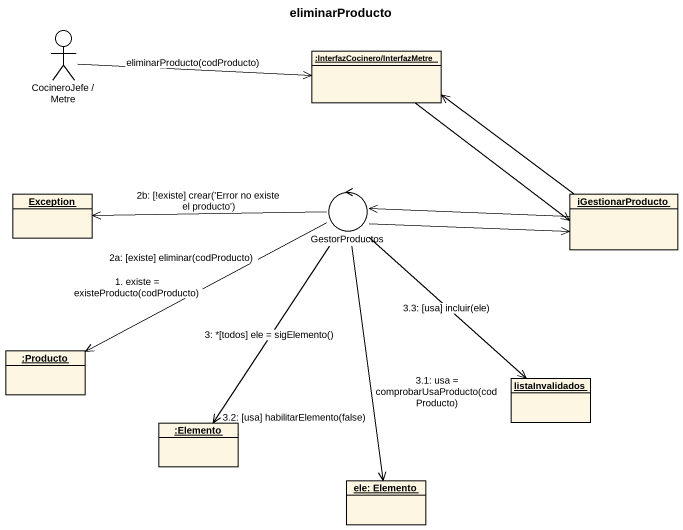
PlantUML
@startuml
title eliminarProducto
allowmixing
hide circle
hide empty members
actor "CocineroJefe / Metre" as CocineroJefe_Metre
object ":InterfazCocinero/InterfazMetre" as InterfazCocinero
control GestorProductos
object "Exception" as Exception_
object iGestionarProducto
object ":Producto" as Producto
object listaInvalidados
object ":Elemento" as Elemento
object "ele: Elemento" as ele_Elemento
CocineroJefe_Metre -right-> InterfazCocinero : eliminarProducto(codProducto)
InterfazCocinero -right-> iGestionarProducto
GestorProductos -left-> Exception_ : 2b: [!existe] crear('Error no existe el producto')
GestorProductos -right-> iGestionarProducto
GestorProductos -left-> Producto : 1. existe = existeProducto(codProducto)
GestorProductos -left- Producto : 2a: [existe] eliminar(codProducto)
GestorProductos --> listaInvalidados : 3.3: [usa] incluir(ele)
GestorProductos --> Elemento : 3: *[todos] ele = sigElemento()
GestorProductos --> ele_Elemento : 3.1: usa = comprobarUsaProducto(codProducto)
GestorProductos -- ele_Elemento : 3.2: [usa] habilitarElemento(false)
iGestionarProducto -left-> InterfazCocinero
iGestionarProducto -left-> GestorProductos
@enduml
